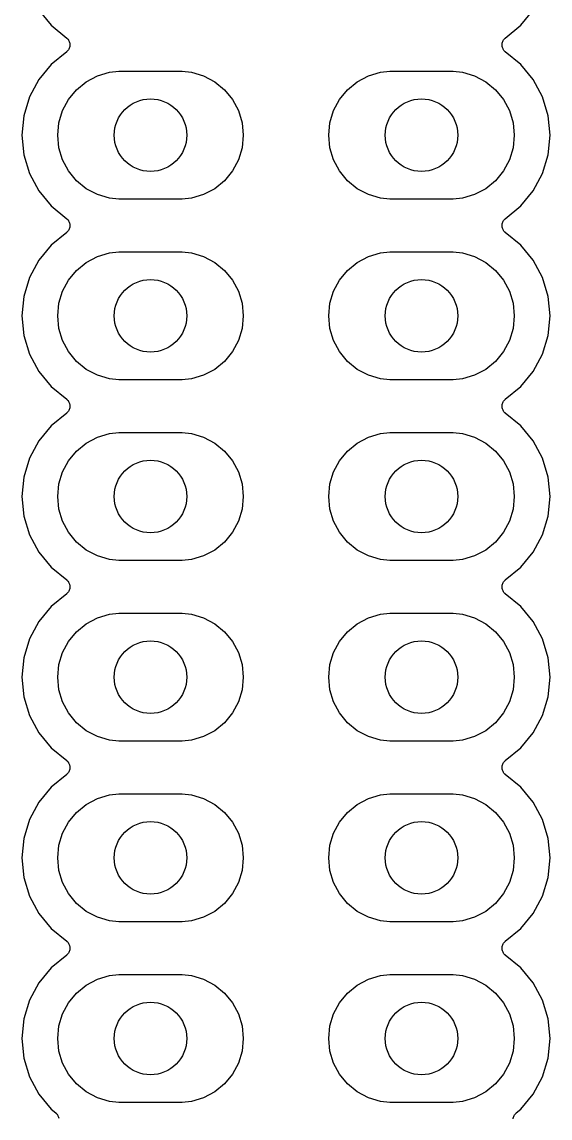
# Model space of a CAD drawing. Extents: x 1.67 to 6.2, y -5.98 to -1.89.
# Drawn here: x 3.482 to 3.775, y -3.111 to -2.504 of the extents above; entities that cross this region are included whole.
import ezdxf

# ---------------------------------------------------------------- set-up
doc = ezdxf.new("R2010")
doc.units = 0
doc.header["$MEASUREMENT"] = 0
doc.layers.add('BLACK', color=7, linetype='CONTINUOUS')

msp = doc.modelspace()

# ---------------------------------------------------------------- linework, layer by layer
at = {"layer": 'BLACK', "linetype": 'CONTINUOUS'}
for p, q in [((3.49174, -2.49754), (3.49863, -2.50593)), ((3.75845, -2.50593), (3.76534, -2.49754)), ((3.49863, -2.50593), (3.5072, -2.51297)), ((3.74988, -2.51297), (3.75845, -2.50593)), ((3.5072, -2.51297), (3.50723, -2.51299)), ((3.50723, -2.51299), (3.50723, -2.51299)), ((3.50723, -2.51299), (3.50723, -2.51299)), ((3.50723, -2.51299), (3.50725, -2.51301)), ((3.50725, -2.51301), (3.50758, -2.51335)), ((3.50758, -2.51335), (3.50791, -2.51368)), ((3.50791, -2.51368), (3.50791, -2.51369)), ((3.50791, -2.51369), (3.50792, -2.5137)), ((3.50792, -2.5137), (3.50818, -2.51409)), ((3.50818, -2.51409), (3.50843, -2.51448)), ((3.50843, -2.51448), (3.50844, -2.51449)), ((3.50844, -2.51449), (3.50845, -2.5145)), ((3.50845, -2.5145), (3.50862, -2.51494)), ((3.50862, -2.51494), (3.5088, -2.51537)), ((3.50888, -2.51776), (3.50879, -2.51821)), ((3.5088, -2.51537), (3.5088, -2.51538)), ((3.5088, -2.51538), (3.50881, -2.5154)), ((3.50881, -2.5154), (3.50889, -2.51585)), ((3.50897, -2.5173), (3.50888, -2.51776)), ((3.50889, -2.51585), (3.50898, -2.51631)), ((3.50898, -2.51727), (3.50897, -2.51729)), ((3.50897, -2.51729), (3.50897, -2.5173)), ((3.50898, -2.51631), (3.50898, -2.51633)), ((3.50898, -2.51633), (3.50898, -2.51634)), ((3.50898, -2.51634), (3.50898, -2.51681)), ((3.50898, -2.51681), (3.50898, -2.51727)), ((3.7481, -2.5172), (3.74811, -2.51673)), ((3.74811, -2.51722), (3.7481, -2.5172)), ((3.74811, -2.51624), (3.74821, -2.51578)), ((3.74811, -2.51626), (3.74811, -2.51624)), ((3.74811, -2.51627), (3.74811, -2.51626)), ((3.74811, -2.51673), (3.74811, -2.51627)), ((3.74811, -2.51723), (3.74811, -2.51722)), ((3.7482, -2.51769), (3.74811, -2.51723)), ((3.74828, -2.51815), (3.7482, -2.51769)), ((3.74821, -2.51578), (3.7483, -2.51533)), ((3.7483, -2.51533), (3.74831, -2.51532)), ((3.74831, -2.5153), (3.74849, -2.51487)), ((3.74831, -2.51532), (3.74831, -2.5153)), ((3.74849, -2.51487), (3.74867, -2.51444)), ((3.74867, -2.51444), (3.74868, -2.51443)), ((3.74868, -2.51442), (3.74895, -2.51403)), ((3.74868, -2.51443), (3.74868, -2.51442)), ((3.74895, -2.51403), (3.74921, -2.51365)), ((3.74921, -2.51365), (3.74922, -2.51364)), ((3.74922, -2.51362), (3.74956, -2.5133)), ((3.74922, -2.51364), (3.74922, -2.51362)), ((3.74956, -2.5133), (3.74988, -2.51297)), ((3.5072, -2.52058), (3.49863, -2.52761)), ((3.50753, -2.52025), (3.5072, -2.52058)), ((3.50786, -2.51992), (3.50753, -2.52025)), ((3.50787, -2.51991), (3.50786, -2.51992)), ((3.50788, -2.5199), (3.50787, -2.51991)), ((3.50814, -2.51951), (3.50788, -2.5199)), ((3.5084, -2.51913), (3.50814, -2.51951)), ((3.50841, -2.51911), (3.5084, -2.51913)), ((3.50842, -2.5191), (3.50841, -2.51911)), ((3.5086, -2.51867), (3.50842, -2.5191)), ((3.50878, -2.51824), (3.5086, -2.51867)), ((3.50879, -2.51821), (3.50878, -2.51823)), ((3.50878, -2.51823), (3.50878, -2.51824)), ((3.74829, -2.51816), (3.74828, -2.51815)), ((3.74829, -2.51818), (3.74829, -2.51816)), ((3.74847, -2.51861), (3.74829, -2.51818)), ((3.74864, -2.51904), (3.74847, -2.51861)), ((3.74865, -2.51905), (3.74864, -2.51904)), ((3.74865, -2.51906), (3.74865, -2.51905)), ((3.74891, -2.51945), (3.74865, -2.51906)), ((3.74916, -2.51984), (3.74891, -2.51945)), ((3.74917, -2.51985), (3.74916, -2.51984)), ((3.74918, -2.51987), (3.74917, -2.51985)), ((3.74951, -2.5202), (3.74918, -2.51987)), ((3.74983, -2.52053), (3.74951, -2.5202)), ((3.74985, -2.52055), (3.74983, -2.52053)), ((3.74986, -2.52055), (3.74985, -2.52055)), ((3.74985, -2.52055), (3.74985, -2.52055)), ((3.74988, -2.52058), (3.74986, -2.52055)), ((3.75845, -2.52761), (3.74988, -2.52058)), ((3.49863, -2.52761), (3.49174, -2.536)), ((3.76534, -2.536), (3.75845, -2.52761)), ((3.49174, -2.536), (3.48663, -2.54558)), ((3.51801, -2.53717), (3.52417, -2.53388)), ((3.52417, -2.53388), (3.53085, -2.53185)), ((3.53085, -2.53185), (3.53605, -2.53134)), ((3.53605, -2.53134), (3.57103, -2.53134)), ((3.57103, -2.53134), (3.57624, -2.53185)), ((3.57624, -2.53185), (3.58292, -2.53388)), ((3.58292, -2.53388), (3.58907, -2.53717)), ((3.66801, -2.53717), (3.67417, -2.53388)), ((3.67417, -2.53388), (3.68085, -2.53185)), ((3.68085, -2.53185), (3.68605, -2.53134)), ((3.68605, -2.53134), (3.72103, -2.53134)), ((3.72103, -2.53134), (3.72624, -2.53185)), ((3.72624, -2.53185), (3.73292, -2.53388)), ((3.73292, -2.53388), (3.73907, -2.53717)), ((3.77046, -2.54558), (3.76534, -2.536)), ((3.50819, -2.54699), (3.51262, -2.5416)), ((3.51262, -2.5416), (3.51801, -2.53717)), ((3.58907, -2.53717), (3.59447, -2.5416)), ((3.59447, -2.5416), (3.5989, -2.54699)), ((3.65819, -2.54699), (3.66262, -2.5416)), ((3.66262, -2.5416), (3.66801, -2.53717)), ((3.73907, -2.53717), (3.74447, -2.5416)), ((3.74447, -2.5416), (3.7489, -2.54699)), ((3.48663, -2.54558), (3.48347, -2.55597)), ((3.5049, -2.55315), (3.50819, -2.54699)), ((3.5989, -2.54699), (3.60219, -2.55315)), ((3.6549, -2.55315), (3.65819, -2.54699)), ((3.7489, -2.54699), (3.75219, -2.55315)), ((3.77361, -2.55597), (3.77046, -2.54558)), ((3.50287, -2.55983), (3.5049, -2.55315)), ((3.60219, -2.55315), (3.60421, -2.55983)), ((3.65287, -2.55983), (3.6549, -2.55315)), ((3.75219, -2.55315), (3.75421, -2.55983)), ((3.48347, -2.55597), (3.48241, -2.56677)), ((3.50219, -2.56677), (3.50287, -2.55983)), ((3.60421, -2.55983), (3.6049, -2.56677)), ((3.65219, -2.56677), (3.65287, -2.55983)), ((3.75421, -2.55983), (3.7549, -2.56677)), ((3.77468, -2.56677), (3.77361, -2.55597)), ((3.48241, -2.56677), (3.48347, -2.57758)), ((3.50287, -2.57372), (3.50219, -2.56677)), ((3.6049, -2.56677), (3.60421, -2.57372)), ((3.65287, -2.57372), (3.65219, -2.56677)), ((3.7549, -2.56677), (3.75421, -2.57372)), ((3.77361, -2.57758), (3.77468, -2.56677)), ((3.48347, -2.57758), (3.48663, -2.58797)), ((3.5049, -2.5804), (3.50287, -2.57372)), ((3.60421, -2.57372), (3.60219, -2.5804)), ((3.6549, -2.5804), (3.65287, -2.57372)), ((3.75421, -2.57372), (3.75219, -2.5804)), ((3.77046, -2.58797), (3.77361, -2.57758)), ((3.50819, -2.58655), (3.5049, -2.5804)), ((3.60219, -2.5804), (3.5989, -2.58655)), ((3.65819, -2.58655), (3.6549, -2.5804)), ((3.75219, -2.5804), (3.7489, -2.58655)), ((3.48663, -2.58797), (3.49174, -2.59754)), ((3.51262, -2.59195), (3.50819, -2.58655)), ((3.5989, -2.58655), (3.59447, -2.59195)), ((3.66262, -2.59195), (3.65819, -2.58655)), ((3.7489, -2.58655), (3.74447, -2.59195)), ((3.76534, -2.59754), (3.77046, -2.58797)), ((3.51801, -2.59638), (3.51262, -2.59195)), ((3.52417, -2.59967), (3.51801, -2.59638)), ((3.58907, -2.59638), (3.58292, -2.59967)), ((3.59447, -2.59195), (3.58907, -2.59638)), ((3.66801, -2.59638), (3.66262, -2.59195)), ((3.67417, -2.59967), (3.66801, -2.59638)), ((3.73907, -2.59638), (3.73292, -2.59967)), ((3.74447, -2.59195), (3.73907, -2.59638)), ((3.49174, -2.59754), (3.49863, -2.60593)), ((3.53085, -2.60169), (3.52417, -2.59967)), ((3.53605, -2.6022), (3.53085, -2.60169)), ((3.57103, -2.6022), (3.53605, -2.6022)), ((3.57624, -2.60169), (3.57103, -2.6022)), ((3.58292, -2.59967), (3.57624, -2.60169)), ((3.68085, -2.60169), (3.67417, -2.59967)), ((3.68605, -2.6022), (3.68085, -2.60169)), ((3.72103, -2.6022), (3.68605, -2.6022)), ((3.72624, -2.60169), (3.72103, -2.6022)), ((3.73292, -2.59967), (3.72624, -2.60169)), ((3.75845, -2.60593), (3.76534, -2.59754)), ((3.49863, -2.60593), (3.5072, -2.61297)), ((3.74988, -2.61297), (3.75845, -2.60593)), ((3.5072, -2.61297), (3.50723, -2.61299)), ((3.50723, -2.61299), (3.50723, -2.61299)), ((3.50723, -2.61299), (3.50723, -2.61299)), ((3.50723, -2.61299), (3.50725, -2.61301)), ((3.50725, -2.61301), (3.50758, -2.61334)), ((3.50758, -2.61334), (3.50791, -2.61368)), ((3.50791, -2.61368), (3.50791, -2.61369)), ((3.50791, -2.61369), (3.50792, -2.6137)), ((3.50792, -2.6137), (3.50818, -2.61409)), ((3.50818, -2.61409), (3.50843, -2.61448)), ((3.50843, -2.61448), (3.50844, -2.61449)), ((3.50844, -2.61449), (3.50845, -2.6145)), ((3.50845, -2.6145), (3.50862, -2.61494)), ((3.50862, -2.61494), (3.5088, -2.61537)), ((3.74831, -2.6153), (3.74849, -2.61487)), ((3.74849, -2.61487), (3.74867, -2.61444)), ((3.74867, -2.61444), (3.74868, -2.61443)), ((3.74868, -2.61442), (3.74895, -2.61403)), ((3.74868, -2.61443), (3.74868, -2.61442)), ((3.74895, -2.61403), (3.74921, -2.61365)), ((3.74921, -2.61365), (3.74922, -2.61364)), ((3.74922, -2.61362), (3.74956, -2.6133)), ((3.74922, -2.61364), (3.74922, -2.61362)), ((3.74956, -2.6133), (3.74988, -2.61297)), ((3.5072, -2.62058), (3.49863, -2.62761)), ((3.50753, -2.62025), (3.5072, -2.62058)), ((3.50786, -2.61992), (3.50753, -2.62025)), ((3.50787, -2.61991), (3.50786, -2.61992)), ((3.50788, -2.6199), (3.50787, -2.61991)), ((3.50814, -2.61951), (3.50788, -2.6199)), ((3.5084, -2.61913), (3.50814, -2.61951)), ((3.50841, -2.61911), (3.5084, -2.61913)), ((3.50842, -2.6191), (3.50841, -2.61911)), ((3.5086, -2.61867), (3.50842, -2.6191)), ((3.50878, -2.61824), (3.5086, -2.61867)), ((3.50879, -2.61821), (3.50878, -2.61823)), ((3.50878, -2.61823), (3.50878, -2.61824)), ((3.50888, -2.61776), (3.50879, -2.61821)), ((3.5088, -2.61537), (3.5088, -2.61538)), ((3.5088, -2.61538), (3.50881, -2.6154)), ((3.50881, -2.6154), (3.50889, -2.61585)), ((3.50897, -2.6173), (3.50888, -2.61776)), ((3.50889, -2.61585), (3.50898, -2.61631)), ((3.50898, -2.61727), (3.50897, -2.61729)), ((3.50897, -2.61729), (3.50897, -2.6173)), ((3.50898, -2.61631), (3.50898, -2.61633)), ((3.50898, -2.61633), (3.50898, -2.61634)), ((3.50898, -2.61634), (3.50898, -2.61681)), ((3.50898, -2.61681), (3.50898, -2.61727)), ((3.7481, -2.6172), (3.74811, -2.61674)), ((3.74811, -2.61722), (3.7481, -2.6172)), ((3.74811, -2.61624), (3.74821, -2.61578)), ((3.74811, -2.61626), (3.74811, -2.61624)), ((3.74811, -2.61627), (3.74811, -2.61626)), ((3.74811, -2.61674), (3.74811, -2.61627)), ((3.74811, -2.61723), (3.74811, -2.61722)), ((3.7482, -2.61769), (3.74811, -2.61723)), ((3.74828, -2.61815), (3.7482, -2.61769)), ((3.74821, -2.61578), (3.7483, -2.61533)), ((3.74829, -2.61816), (3.74828, -2.61815)), ((3.74829, -2.61818), (3.74829, -2.61816)), ((3.74847, -2.61861), (3.74829, -2.61818)), ((3.7483, -2.61533), (3.74831, -2.61532)), ((3.74831, -2.61532), (3.74831, -2.6153)), ((3.74864, -2.61904), (3.74847, -2.61861)), ((3.74865, -2.61905), (3.74864, -2.61904)), ((3.74865, -2.61906), (3.74865, -2.61905)), ((3.74891, -2.61946), (3.74865, -2.61906)), ((3.74916, -2.61984), (3.74891, -2.61946)), ((3.74917, -2.61985), (3.74916, -2.61984)), ((3.74918, -2.61987), (3.74917, -2.61985)), ((3.74951, -2.6202), (3.74918, -2.61987)), ((3.74983, -2.62053), (3.74951, -2.6202)), ((3.74985, -2.62055), (3.74983, -2.62053)), ((3.74986, -2.62055), (3.74985, -2.62055)), ((3.74985, -2.62055), (3.74985, -2.62055)), ((3.74988, -2.62058), (3.74986, -2.62055)), ((3.75845, -2.62761), (3.74988, -2.62058)), ((3.49863, -2.62761), (3.49174, -2.636)), ((3.52417, -2.63388), (3.53085, -2.63185)), ((3.53085, -2.63185), (3.53605, -2.63134)), ((3.53605, -2.63134), (3.57103, -2.63134)), ((3.57103, -2.63134), (3.57624, -2.63185)), ((3.57624, -2.63185), (3.58292, -2.63388)), ((3.67417, -2.63388), (3.68085, -2.63185)), ((3.68085, -2.63185), (3.68605, -2.63134)), ((3.68605, -2.63134), (3.72103, -2.63134)), ((3.72103, -2.63134), (3.72624, -2.63185)), ((3.72624, -2.63185), (3.73292, -2.63388)), ((3.76534, -2.636), (3.75845, -2.62761)), ((3.49174, -2.636), (3.48663, -2.64558)), ((3.51262, -2.6416), (3.51801, -2.63717)), ((3.51801, -2.63717), (3.52417, -2.63388)), ((3.58292, -2.63388), (3.58907, -2.63717)), ((3.58907, -2.63717), (3.59447, -2.6416)), ((3.66262, -2.6416), (3.66801, -2.63717)), ((3.66801, -2.63717), (3.67417, -2.63388)), ((3.73292, -2.63388), (3.73907, -2.63717)), ((3.73907, -2.63717), (3.74447, -2.6416)), ((3.77046, -2.64558), (3.76534, -2.636)), ((3.50819, -2.64699), (3.51262, -2.6416)), ((3.59447, -2.6416), (3.5989, -2.64699)), ((3.65819, -2.64699), (3.66262, -2.6416)), ((3.74447, -2.6416), (3.7489, -2.64699)), ((3.48663, -2.64558), (3.48347, -2.65597)), ((3.5049, -2.65315), (3.50819, -2.64699)), ((3.5989, -2.64699), (3.60219, -2.65315)), ((3.6549, -2.65315), (3.65819, -2.64699)), ((3.7489, -2.64699), (3.75219, -2.65315)), ((3.77361, -2.65597), (3.77046, -2.64558)), ((3.48347, -2.65597), (3.48241, -2.66677)), ((3.50287, -2.65983), (3.5049, -2.65315)), ((3.60219, -2.65315), (3.60421, -2.65983)), ((3.65287, -2.65983), (3.6549, -2.65315)), ((3.75219, -2.65315), (3.75421, -2.65983)), ((3.77468, -2.66677), (3.77361, -2.65597)), ((3.50219, -2.66677), (3.50287, -2.65983)), ((3.60421, -2.65983), (3.6049, -2.66677)), ((3.65219, -2.66677), (3.65287, -2.65983)), ((3.75421, -2.65983), (3.7549, -2.66677)), ((3.48241, -2.66677), (3.48347, -2.67758)), ((3.50287, -2.67372), (3.50219, -2.66677)), ((3.6049, -2.66677), (3.60421, -2.67372)), ((3.65287, -2.67372), (3.65219, -2.66677)), ((3.7549, -2.66677), (3.75421, -2.67372)), ((3.77361, -2.67758), (3.77468, -2.66677)), ((3.5049, -2.6804), (3.50287, -2.67372)), ((3.60421, -2.67372), (3.60219, -2.6804)), ((3.6549, -2.6804), (3.65287, -2.67372)), ((3.75421, -2.67372), (3.75219, -2.6804)), ((3.48347, -2.67758), (3.48663, -2.68797)), ((3.50819, -2.68655), (3.5049, -2.6804)), ((3.60219, -2.6804), (3.5989, -2.68655)), ((3.65819, -2.68655), (3.6549, -2.6804)), ((3.75219, -2.6804), (3.7489, -2.68655)), ((3.77046, -2.68797), (3.77361, -2.67758)), ((3.51262, -2.69195), (3.50819, -2.68655)), ((3.5989, -2.68655), (3.59447, -2.69195)), ((3.66262, -2.69195), (3.65819, -2.68655)), ((3.7489, -2.68655), (3.74447, -2.69195)), ((3.48663, -2.68797), (3.49174, -2.69754)), ((3.51801, -2.69638), (3.51262, -2.69195)), ((3.59447, -2.69195), (3.58907, -2.69638)), ((3.66801, -2.69638), (3.66262, -2.69195)), ((3.74447, -2.69195), (3.73907, -2.69638)), ((3.76534, -2.69754), (3.77046, -2.68797)), ((3.49174, -2.69754), (3.49863, -2.70593)), ((3.52417, -2.69967), (3.51801, -2.69638)), ((3.53085, -2.70169), (3.52417, -2.69967)), ((3.58292, -2.69967), (3.57624, -2.70169)), ((3.58907, -2.69638), (3.58292, -2.69967)), ((3.67417, -2.69967), (3.66801, -2.69638)), ((3.68085, -2.70169), (3.67417, -2.69967)), ((3.73292, -2.69967), (3.72624, -2.70169)), ((3.73907, -2.69638), (3.73292, -2.69967)), ((3.75845, -2.70593), (3.76534, -2.69754)), ((3.49863, -2.70593), (3.5072, -2.71297)), ((3.53605, -2.7022), (3.53085, -2.70169)), ((3.57103, -2.7022), (3.53605, -2.7022)), ((3.57624, -2.70169), (3.57103, -2.7022)), ((3.68605, -2.7022), (3.68085, -2.70169)), ((3.72103, -2.7022), (3.68605, -2.7022)), ((3.72624, -2.70169), (3.72103, -2.7022)), ((3.74988, -2.71297), (3.75845, -2.70593)), ((3.5072, -2.71297), (3.50723, -2.71299)), ((3.50723, -2.71299), (3.50723, -2.71299)), ((3.50723, -2.71299), (3.50723, -2.71299)), ((3.50723, -2.71299), (3.50725, -2.71301)), ((3.50725, -2.71301), (3.50758, -2.71335)), ((3.50758, -2.71335), (3.50791, -2.71368)), ((3.50791, -2.71368), (3.50791, -2.71369)), ((3.50791, -2.71369), (3.50792, -2.7137)), ((3.50792, -2.7137), (3.50818, -2.71409)), ((3.50818, -2.71409), (3.50843, -2.71448)), ((3.50843, -2.71448), (3.50844, -2.71449)), ((3.50844, -2.71449), (3.50845, -2.7145)), ((3.50845, -2.7145), (3.50862, -2.71494)), ((3.50862, -2.71494), (3.5088, -2.71537)), ((3.50879, -2.71821), (3.50878, -2.71823)), ((3.50878, -2.71823), (3.50878, -2.71824)), ((3.50888, -2.71776), (3.50879, -2.71821)), ((3.5088, -2.71537), (3.5088, -2.71538)), ((3.5088, -2.71538), (3.50881, -2.7154)), ((3.50881, -2.7154), (3.50889, -2.71585)), ((3.50897, -2.7173), (3.50888, -2.71776)), ((3.50889, -2.71585), (3.50898, -2.71631)), ((3.50898, -2.71727), (3.50897, -2.71729)), ((3.50897, -2.71729), (3.50897, -2.7173)), ((3.50898, -2.71631), (3.50898, -2.71633)), ((3.50898, -2.71633), (3.50898, -2.71634)), ((3.50898, -2.71634), (3.50898, -2.71681)), ((3.50898, -2.71681), (3.50898, -2.71727)), ((3.7481, -2.7172), (3.74811, -2.71674)), ((3.74811, -2.71722), (3.7481, -2.7172)), ((3.74811, -2.71624), (3.74821, -2.71578)), ((3.74811, -2.71626), (3.74811, -2.71624)), ((3.74811, -2.71627), (3.74811, -2.71626)), ((3.74811, -2.71674), (3.74811, -2.71627)), ((3.74811, -2.71723), (3.74811, -2.71722)), ((3.7482, -2.71769), (3.74811, -2.71723)), ((3.74828, -2.71815), (3.7482, -2.71769)), ((3.74821, -2.71578), (3.7483, -2.71533)), ((3.74829, -2.71816), (3.74828, -2.71815)), ((3.74829, -2.71818), (3.74829, -2.71816)), ((3.74847, -2.71861), (3.74829, -2.71818)), ((3.7483, -2.71533), (3.74831, -2.71532)), ((3.74831, -2.7153), (3.74849, -2.71487)), ((3.74831, -2.71532), (3.74831, -2.7153)), ((3.74849, -2.71487), (3.74867, -2.71444)), ((3.74867, -2.71444), (3.74868, -2.71443)), ((3.74868, -2.71442), (3.74895, -2.71403)), ((3.74868, -2.71443), (3.74868, -2.71442)), ((3.74895, -2.71403), (3.74921, -2.71365)), ((3.74921, -2.71365), (3.74922, -2.71364)), ((3.74922, -2.71362), (3.74956, -2.7133)), ((3.74922, -2.71364), (3.74922, -2.71362)), ((3.74956, -2.7133), (3.74988, -2.71297)), ((3.5072, -2.72058), (3.49863, -2.72761)), ((3.50753, -2.72025), (3.5072, -2.72058)), ((3.50786, -2.71992), (3.50753, -2.72025)), ((3.50787, -2.71991), (3.50786, -2.71992)), ((3.50788, -2.7199), (3.50787, -2.71991)), ((3.50814, -2.71951), (3.50788, -2.7199)), ((3.5084, -2.71913), (3.50814, -2.71951)), ((3.50841, -2.71911), (3.5084, -2.71913)), ((3.50842, -2.7191), (3.50841, -2.71911)), ((3.5086, -2.71867), (3.50842, -2.7191)), ((3.50878, -2.71824), (3.5086, -2.71867)), ((3.74864, -2.71904), (3.74847, -2.71861)), ((3.74865, -2.71905), (3.74864, -2.71904)), ((3.74865, -2.71906), (3.74865, -2.71905)), ((3.74891, -2.71946), (3.74865, -2.71906)), ((3.74916, -2.71984), (3.74891, -2.71946)), ((3.74917, -2.71985), (3.74916, -2.71984)), ((3.74918, -2.71987), (3.74917, -2.71985)), ((3.74951, -2.7202), (3.74918, -2.71987)), ((3.74983, -2.72053), (3.74951, -2.7202)), ((3.74985, -2.72055), (3.74983, -2.72053)), ((3.74986, -2.72055), (3.74985, -2.72055)), ((3.74985, -2.72055), (3.74985, -2.72055)), ((3.74988, -2.72058), (3.74986, -2.72055)), ((3.75845, -2.72761), (3.74988, -2.72058)), ((3.49863, -2.72761), (3.49174, -2.736)), ((3.76534, -2.736), (3.75845, -2.72761)), ((3.49174, -2.736), (3.48663, -2.74558)), ((3.51801, -2.73717), (3.52417, -2.73388)), ((3.52417, -2.73388), (3.53085, -2.73185)), ((3.53085, -2.73185), (3.53605, -2.73134)), ((3.53605, -2.73134), (3.57103, -2.73134)), ((3.57103, -2.73134), (3.57624, -2.73185)), ((3.57624, -2.73185), (3.58292, -2.73388)), ((3.58292, -2.73388), (3.58907, -2.73717)), ((3.66801, -2.73717), (3.67417, -2.73388)), ((3.67417, -2.73388), (3.68085, -2.73185)), ((3.68085, -2.73185), (3.68605, -2.73134)), ((3.68605, -2.73134), (3.72103, -2.73134)), ((3.72103, -2.73134), (3.72624, -2.73185)), ((3.72624, -2.73185), (3.73292, -2.73388)), ((3.73292, -2.73388), (3.73907, -2.73717)), ((3.77046, -2.74558), (3.76534, -2.736)), ((3.50819, -2.74699), (3.51262, -2.7416)), ((3.51262, -2.7416), (3.51801, -2.73717)), ((3.58907, -2.73717), (3.59447, -2.7416)), ((3.59447, -2.7416), (3.5989, -2.74699)), ((3.65819, -2.74699), (3.66262, -2.7416)), ((3.66262, -2.7416), (3.66801, -2.73717)), ((3.73907, -2.73717), (3.74447, -2.7416)), ((3.74447, -2.7416), (3.7489, -2.74699)), ((3.48663, -2.74558), (3.48347, -2.75597)), ((3.5049, -2.75315), (3.50819, -2.74699)), ((3.5989, -2.74699), (3.60219, -2.75315)), ((3.6549, -2.75315), (3.65819, -2.74699)), ((3.7489, -2.74699), (3.75219, -2.75315)), ((3.77361, -2.75597), (3.77046, -2.74558)), ((3.50287, -2.75983), (3.5049, -2.75315)), ((3.60219, -2.75315), (3.60421, -2.75983)), ((3.65287, -2.75983), (3.6549, -2.75315)), ((3.75219, -2.75315), (3.75421, -2.75983)), ((3.48347, -2.75597), (3.48241, -2.76677)), ((3.50219, -2.76677), (3.50287, -2.75983)), ((3.60421, -2.75983), (3.6049, -2.76677)), ((3.65219, -2.76677), (3.65287, -2.75983)), ((3.75421, -2.75983), (3.7549, -2.76677)), ((3.77468, -2.76677), (3.77361, -2.75597)), ((3.48241, -2.76677), (3.48347, -2.77758)), ((3.50287, -2.77372), (3.50219, -2.76677)), ((3.6049, -2.76677), (3.60421, -2.77372)), ((3.65287, -2.77372), (3.65219, -2.76677)), ((3.7549, -2.76677), (3.75421, -2.77372)), ((3.77361, -2.77758), (3.77468, -2.76677)), ((3.48347, -2.77758), (3.48663, -2.78797)), ((3.5049, -2.7804), (3.50287, -2.77372)), ((3.60421, -2.77372), (3.60219, -2.7804)), ((3.6549, -2.7804), (3.65287, -2.77372)), ((3.75421, -2.77372), (3.75219, -2.7804)), ((3.77046, -2.78797), (3.77361, -2.77758)), ((3.50819, -2.78655), (3.5049, -2.7804)), ((3.60219, -2.7804), (3.5989, -2.78655)), ((3.65819, -2.78655), (3.6549, -2.7804)), ((3.75219, -2.7804), (3.7489, -2.78655)), ((3.48663, -2.78797), (3.49174, -2.79754)), ((3.51262, -2.79195), (3.50819, -2.78655)), ((3.5989, -2.78655), (3.59447, -2.79195)), ((3.66262, -2.79195), (3.65819, -2.78655)), ((3.7489, -2.78655), (3.74447, -2.79195)), ((3.76534, -2.79754), (3.77046, -2.78797)), ((3.51801, -2.79638), (3.51262, -2.79195)), ((3.52417, -2.79967), (3.51801, -2.79638)), ((3.58907, -2.79638), (3.58292, -2.79967)), ((3.59447, -2.79195), (3.58907, -2.79638)), ((3.66801, -2.79638), (3.66262, -2.79195)), ((3.67417, -2.79967), (3.66801, -2.79638)), ((3.73907, -2.79638), (3.73292, -2.79967)), ((3.74447, -2.79195), (3.73907, -2.79638)), ((3.49174, -2.79754), (3.49863, -2.80593)), ((3.53085, -2.80169), (3.52417, -2.79967)), ((3.53605, -2.8022), (3.53085, -2.80169)), ((3.57103, -2.8022), (3.53605, -2.8022)), ((3.57624, -2.80169), (3.57103, -2.8022)), ((3.58292, -2.79967), (3.57624, -2.80169)), ((3.68085, -2.80169), (3.67417, -2.79967)), ((3.68605, -2.8022), (3.68085, -2.80169)), ((3.72103, -2.8022), (3.68605, -2.8022)), ((3.72624, -2.80169), (3.72103, -2.8022)), ((3.73292, -2.79967), (3.72624, -2.80169)), ((3.75845, -2.80593), (3.76534, -2.79754)), ((3.49863, -2.80593), (3.5072, -2.81297)), ((3.74988, -2.81297), (3.75845, -2.80593)), ((3.5072, -2.81297), (3.50723, -2.81299)), ((3.50723, -2.81299), (3.50723, -2.81299)), ((3.50723, -2.81299), (3.50723, -2.81299)), ((3.50723, -2.81299), (3.50725, -2.81301)), ((3.50725, -2.81301), (3.50758, -2.81335)), ((3.50758, -2.81335), (3.50791, -2.81368)), ((3.50791, -2.81368), (3.50791, -2.81369)), ((3.50791, -2.81369), (3.50792, -2.8137)), ((3.50792, -2.8137), (3.50818, -2.81409)), ((3.50818, -2.81409), (3.50843, -2.81448)), ((3.50843, -2.81448), (3.50844, -2.81449)), ((3.50844, -2.81449), (3.50845, -2.81451)), ((3.50845, -2.81451), (3.50862, -2.81494)), ((3.50862, -2.81494), (3.5088, -2.81537)), ((3.74831, -2.8153), (3.74849, -2.81487)), ((3.74831, -2.81532), (3.74831, -2.8153)), ((3.74849, -2.81487), (3.74867, -2.81444)), ((3.74867, -2.81444), (3.74868, -2.81443)), ((3.74868, -2.81442), (3.74895, -2.81403)), ((3.74868, -2.81443), (3.74868, -2.81442)), ((3.74895, -2.81403), (3.74921, -2.81365)), ((3.74921, -2.81365), (3.74922, -2.81364)), ((3.74922, -2.81362), (3.74956, -2.8133)), ((3.74922, -2.81364), (3.74922, -2.81362)), ((3.74956, -2.8133), (3.74988, -2.81297)), ((3.5072, -2.82058), (3.49863, -2.82761)), ((3.50753, -2.82025), (3.5072, -2.82058)), ((3.50786, -2.81992), (3.50753, -2.82025)), ((3.50787, -2.81991), (3.50786, -2.81992)), ((3.50788, -2.8199), (3.50787, -2.81991)), ((3.50814, -2.81951), (3.50788, -2.8199)), ((3.5084, -2.81913), (3.50814, -2.81951)), ((3.50841, -2.81911), (3.5084, -2.81913)), ((3.50842, -2.8191), (3.50841, -2.81911)), ((3.5086, -2.81867), (3.50842, -2.8191)), ((3.50878, -2.81824), (3.5086, -2.81867)), ((3.50879, -2.81821), (3.50878, -2.81823)), ((3.50878, -2.81823), (3.50878, -2.81824)), ((3.50888, -2.81776), (3.50879, -2.81821)), ((3.5088, -2.81537), (3.5088, -2.81538)), ((3.5088, -2.81538), (3.50881, -2.8154)), ((3.50881, -2.8154), (3.50889, -2.81585)), ((3.50897, -2.8173), (3.50888, -2.81776)), ((3.50889, -2.81585), (3.50898, -2.81631)), ((3.50898, -2.81727), (3.50897, -2.81729)), ((3.50897, -2.81729), (3.50897, -2.8173)), ((3.50898, -2.81631), (3.50898, -2.81633)), ((3.50898, -2.81633), (3.50898, -2.81634)), ((3.50898, -2.81634), (3.50898, -2.81681)), ((3.50898, -2.81681), (3.50898, -2.81727)), ((3.7481, -2.8172), (3.74811, -2.81674)), ((3.74811, -2.81722), (3.7481, -2.8172)), ((3.74811, -2.81624), (3.74821, -2.81578)), ((3.74811, -2.81626), (3.74811, -2.81624)), ((3.74811, -2.81627), (3.74811, -2.81626)), ((3.74811, -2.81674), (3.74811, -2.81627)), ((3.74811, -2.81723), (3.74811, -2.81722)), ((3.7482, -2.81769), (3.74811, -2.81723)), ((3.74828, -2.81815), (3.7482, -2.81769)), ((3.74821, -2.81578), (3.7483, -2.81533)), ((3.74829, -2.81816), (3.74828, -2.81815)), ((3.74829, -2.81818), (3.74829, -2.81816)), ((3.74847, -2.81861), (3.74829, -2.81818)), ((3.7483, -2.81533), (3.74831, -2.81532)), ((3.74864, -2.81904), (3.74847, -2.81861)), ((3.74865, -2.81905), (3.74864, -2.81904)), ((3.74865, -2.81906), (3.74865, -2.81905)), ((3.74891, -2.81946), (3.74865, -2.81906)), ((3.74916, -2.81984), (3.74891, -2.81946)), ((3.74917, -2.81985), (3.74916, -2.81984)), ((3.74918, -2.81987), (3.74917, -2.81985)), ((3.74951, -2.8202), (3.74918, -2.81987)), ((3.74983, -2.82053), (3.74951, -2.8202)), ((3.74985, -2.82055), (3.74983, -2.82053)), ((3.74986, -2.82055), (3.74985, -2.82055)), ((3.74985, -2.82055), (3.74985, -2.82055)), ((3.74988, -2.82058), (3.74986, -2.82055)), ((3.75845, -2.82761), (3.74988, -2.82058)), ((3.49863, -2.82761), (3.49174, -2.836)), ((3.52417, -2.83388), (3.53085, -2.83185)), ((3.53085, -2.83185), (3.53605, -2.83134)), ((3.53605, -2.83134), (3.57103, -2.83134)), ((3.57103, -2.83134), (3.57624, -2.83185)), ((3.57624, -2.83185), (3.58292, -2.83388)), ((3.67417, -2.83388), (3.68085, -2.83185)), ((3.68085, -2.83185), (3.68605, -2.83134)), ((3.68605, -2.83134), (3.72103, -2.83134)), ((3.72103, -2.83134), (3.72624, -2.83185)), ((3.72624, -2.83185), (3.73292, -2.83388)), ((3.76534, -2.836), (3.75845, -2.82761)), ((3.49174, -2.836), (3.48663, -2.84558)), ((3.51262, -2.8416), (3.51801, -2.83717)), ((3.51801, -2.83717), (3.52417, -2.83388)), ((3.58292, -2.83388), (3.58907, -2.83717)), ((3.58907, -2.83717), (3.59447, -2.8416)), ((3.66262, -2.8416), (3.66801, -2.83717)), ((3.66801, -2.83717), (3.67417, -2.83388)), ((3.73292, -2.83388), (3.73907, -2.83717)), ((3.73907, -2.83717), (3.74447, -2.8416)), ((3.77046, -2.84558), (3.76534, -2.836)), ((3.48663, -2.84558), (3.48347, -2.85597)), ((3.50819, -2.84699), (3.51262, -2.8416)), ((3.59447, -2.8416), (3.5989, -2.84699)), ((3.65819, -2.84699), (3.66262, -2.8416)), ((3.74447, -2.8416), (3.7489, -2.84699)), ((3.77361, -2.85597), (3.77046, -2.84558)), ((3.5049, -2.85315), (3.50819, -2.84699)), ((3.5989, -2.84699), (3.60219, -2.85315)), ((3.6549, -2.85315), (3.65819, -2.84699)), ((3.7489, -2.84699), (3.75219, -2.85315)), ((3.48347, -2.85597), (3.48241, -2.86677)), ((3.50287, -2.85983), (3.5049, -2.85315)), ((3.60219, -2.85315), (3.60421, -2.85983)), ((3.65287, -2.85983), (3.6549, -2.85315)), ((3.75219, -2.85315), (3.75421, -2.85983)), ((3.77468, -2.86677), (3.77361, -2.85597)), ((3.50219, -2.86677), (3.50287, -2.85983)), ((3.60421, -2.85983), (3.6049, -2.86677)), ((3.65219, -2.86677), (3.65287, -2.85983)), ((3.75421, -2.85983), (3.7549, -2.86677)), ((3.48241, -2.86677), (3.48347, -2.87758)), ((3.50287, -2.87372), (3.50219, -2.86677)), ((3.6049, -2.86677), (3.60421, -2.87372)), ((3.65287, -2.87372), (3.65219, -2.86677)), ((3.7549, -2.86677), (3.75421, -2.87372)), ((3.77361, -2.87758), (3.77468, -2.86677)), ((3.5049, -2.8804), (3.50287, -2.87372)), ((3.60421, -2.87372), (3.60219, -2.8804)), ((3.6549, -2.8804), (3.65287, -2.87372)), ((3.75421, -2.87372), (3.75219, -2.8804)), ((3.48347, -2.87758), (3.48663, -2.88797)), ((3.50819, -2.88655), (3.5049, -2.8804)), ((3.60219, -2.8804), (3.5989, -2.88655)), ((3.65819, -2.88655), (3.6549, -2.8804)), ((3.75219, -2.8804), (3.7489, -2.88655)), ((3.77046, -2.88797), (3.77361, -2.87758)), ((3.48663, -2.88797), (3.49174, -2.89754)), ((3.51262, -2.89195), (3.50819, -2.88655)), ((3.5989, -2.88655), (3.59447, -2.89195)), ((3.66262, -2.89195), (3.65819, -2.88655)), ((3.7489, -2.88655), (3.74447, -2.89195)), ((3.76534, -2.89754), (3.77046, -2.88797)), ((3.51801, -2.89638), (3.51262, -2.89195)), ((3.59447, -2.89195), (3.58907, -2.89638)), ((3.66801, -2.89638), (3.66262, -2.89195)), ((3.74447, -2.89195), (3.73907, -2.89638)), ((3.49174, -2.89754), (3.49863, -2.90593)), ((3.52417, -2.89967), (3.51801, -2.89638)), ((3.53085, -2.90169), (3.52417, -2.89967)), ((3.58292, -2.89967), (3.57624, -2.90169)), ((3.58907, -2.89638), (3.58292, -2.89967)), ((3.67417, -2.89967), (3.66801, -2.89638)), ((3.68085, -2.90169), (3.67417, -2.89967)), ((3.73292, -2.89967), (3.72624, -2.90169)), ((3.73907, -2.89638), (3.73292, -2.89967)), ((3.75845, -2.90593), (3.76534, -2.89754)), ((3.49863, -2.90593), (3.5072, -2.91297)), ((3.53605, -2.9022), (3.53085, -2.90169)), ((3.57103, -2.9022), (3.53605, -2.9022)), ((3.57624, -2.90169), (3.57103, -2.9022)), ((3.68605, -2.9022), (3.68085, -2.90169)), ((3.72103, -2.9022), (3.68605, -2.9022)), ((3.72624, -2.90169), (3.72103, -2.9022)), ((3.74988, -2.91297), (3.75845, -2.90593)), ((3.5072, -2.91297), (3.50723, -2.91299)), ((3.50723, -2.91299), (3.50723, -2.91299)), ((3.50723, -2.91299), (3.50723, -2.91299)), ((3.50723, -2.91299), (3.50725, -2.91301)), ((3.50725, -2.91301), (3.50758, -2.91335)), ((3.50758, -2.91335), (3.50791, -2.91368)), ((3.50791, -2.91368), (3.50791, -2.91369)), ((3.50791, -2.91369), (3.50792, -2.9137)), ((3.50792, -2.9137), (3.50818, -2.91409)), ((3.50818, -2.91409), (3.50843, -2.91448)), ((3.50843, -2.91448), (3.50844, -2.91449)), ((3.50844, -2.91449), (3.50845, -2.91451)), ((3.50845, -2.91451), (3.50862, -2.91494)), ((3.50878, -2.91824), (3.5086, -2.91867)), ((3.50862, -2.91494), (3.5088, -2.91537)), ((3.50879, -2.91821), (3.50878, -2.91823)), ((3.50878, -2.91823), (3.50878, -2.91824)), ((3.50888, -2.91776), (3.50879, -2.91821)), ((3.5088, -2.91537), (3.5088, -2.91538)), ((3.5088, -2.91538), (3.50881, -2.9154)), ((3.50881, -2.9154), (3.50889, -2.91585)), ((3.50897, -2.9173), (3.50888, -2.91776)), ((3.50889, -2.91585), (3.50898, -2.91631)), ((3.50898, -2.91727), (3.50897, -2.91729)), ((3.50897, -2.91729), (3.50897, -2.9173)), ((3.50898, -2.91631), (3.50898, -2.91633)), ((3.50898, -2.91633), (3.50898, -2.91634)), ((3.50898, -2.91634), (3.50898, -2.91681)), ((3.50898, -2.91681), (3.50898, -2.91727)), ((3.7481, -2.9172), (3.74811, -2.91674)), ((3.74811, -2.91722), (3.7481, -2.9172)), ((3.74811, -2.91624), (3.74821, -2.91578)), ((3.74811, -2.91626), (3.74811, -2.91624)), ((3.74811, -2.91627), (3.74811, -2.91626)), ((3.74811, -2.91674), (3.74811, -2.91627)), ((3.74811, -2.91723), (3.74811, -2.91722)), ((3.7482, -2.91769), (3.74811, -2.91723)), ((3.74828, -2.91815), (3.7482, -2.91769)), ((3.74821, -2.91578), (3.7483, -2.91533)), ((3.74829, -2.91816), (3.74828, -2.91815)), ((3.74829, -2.91818), (3.74829, -2.91816)), ((3.74847, -2.91861), (3.74829, -2.91818)), ((3.7483, -2.91533), (3.74831, -2.91532)), ((3.74831, -2.9153), (3.74849, -2.91487)), ((3.74831, -2.91532), (3.74831, -2.9153)), ((3.74849, -2.91487), (3.74867, -2.91444)), ((3.74867, -2.91444), (3.74868, -2.91443)), ((3.74868, -2.91442), (3.74895, -2.91403)), ((3.74868, -2.91443), (3.74868, -2.91442)), ((3.74895, -2.91403), (3.74921, -2.91365)), ((3.74921, -2.91365), (3.74922, -2.91364)), ((3.74922, -2.91362), (3.74956, -2.9133)), ((3.74922, -2.91364), (3.74922, -2.91362)), ((3.74956, -2.9133), (3.74988, -2.91297)), ((3.5072, -2.92058), (3.49863, -2.92761)), ((3.50753, -2.92025), (3.5072, -2.92058)), ((3.50786, -2.91992), (3.50753, -2.92025)), ((3.50787, -2.91991), (3.50786, -2.91992)), ((3.50788, -2.9199), (3.50787, -2.91991)), ((3.50814, -2.91951), (3.50788, -2.9199)), ((3.5084, -2.91913), (3.50814, -2.91951)), ((3.50841, -2.91911), (3.5084, -2.91913)), ((3.50842, -2.9191), (3.50841, -2.91911)), ((3.5086, -2.91867), (3.50842, -2.9191)), ((3.74864, -2.91904), (3.74847, -2.91861)), ((3.74865, -2.91905), (3.74864, -2.91904)), ((3.74865, -2.91906), (3.74865, -2.91905)), ((3.74891, -2.91946), (3.74865, -2.91906)), ((3.74916, -2.91984), (3.74891, -2.91946)), ((3.74917, -2.91985), (3.74916, -2.91984)), ((3.74918, -2.91987), (3.74917, -2.91985)), ((3.74951, -2.9202), (3.74918, -2.91987)), ((3.74983, -2.92053), (3.74951, -2.9202)), ((3.74985, -2.92055), (3.74983, -2.92053)), ((3.74986, -2.92055), (3.74985, -2.92055)), ((3.74985, -2.92055), (3.74985, -2.92055)), ((3.74988, -2.92058), (3.74986, -2.92055)), ((3.75845, -2.92761), (3.74988, -2.92058)), ((3.49863, -2.92761), (3.49174, -2.936)), ((3.76534, -2.936), (3.75845, -2.92761)), ((3.49174, -2.936), (3.48663, -2.94558)), ((3.51801, -2.93717), (3.52417, -2.93388)), ((3.52417, -2.93388), (3.53085, -2.93185)), ((3.53085, -2.93185), (3.53605, -2.93134)), ((3.53605, -2.93134), (3.57103, -2.93134)), ((3.57103, -2.93134), (3.57624, -2.93185)), ((3.57624, -2.93185), (3.58292, -2.93388)), ((3.58292, -2.93388), (3.58907, -2.93717)), ((3.66801, -2.93717), (3.67417, -2.93388)), ((3.67417, -2.93388), (3.68085, -2.93185)), ((3.68085, -2.93185), (3.68605, -2.93134)), ((3.68605, -2.93134), (3.72103, -2.93134)), ((3.72103, -2.93134), (3.72624, -2.93185)), ((3.72624, -2.93185), (3.73292, -2.93388)), ((3.73292, -2.93388), (3.73907, -2.93717)), ((3.77046, -2.94558), (3.76534, -2.936)), ((3.50819, -2.94699), (3.51262, -2.9416)), ((3.51262, -2.9416), (3.51801, -2.93717)), ((3.58907, -2.93717), (3.59447, -2.9416)), ((3.59447, -2.9416), (3.5989, -2.94699)), ((3.65819, -2.94699), (3.66262, -2.9416)), ((3.66262, -2.9416), (3.66801, -2.93717)), ((3.73907, -2.93717), (3.74447, -2.9416)), ((3.74447, -2.9416), (3.7489, -2.94699)), ((3.48663, -2.94558), (3.48347, -2.95597)), ((3.5049, -2.95315), (3.50819, -2.94699)), ((3.5989, -2.94699), (3.60219, -2.95315)), ((3.6549, -2.95315), (3.65819, -2.94699)), ((3.7489, -2.94699), (3.75219, -2.95315)), ((3.77361, -2.95597), (3.77046, -2.94558)), ((3.50287, -2.95983), (3.5049, -2.95315)), ((3.60219, -2.95315), (3.60421, -2.95983)), ((3.65287, -2.95983), (3.6549, -2.95315)), ((3.75219, -2.95315), (3.75421, -2.95983)), ((3.48347, -2.95597), (3.48241, -2.96677)), ((3.50219, -2.96677), (3.50287, -2.95983)), ((3.60421, -2.95983), (3.6049, -2.96677)), ((3.65219, -2.96677), (3.65287, -2.95983)), ((3.75421, -2.95983), (3.7549, -2.96677)), ((3.77468, -2.96677), (3.77361, -2.95597)), ((3.48241, -2.96677), (3.48347, -2.97758)), ((3.50287, -2.97372), (3.50219, -2.96677)), ((3.6049, -2.96677), (3.60421, -2.97372)), ((3.65287, -2.97372), (3.65219, -2.96677)), ((3.7549, -2.96677), (3.75421, -2.97372)), ((3.77361, -2.97758), (3.77468, -2.96677)), ((3.48347, -2.97758), (3.48663, -2.98797)), ((3.5049, -2.9804), (3.50287, -2.97372)), ((3.60421, -2.97372), (3.60219, -2.9804)), ((3.6549, -2.9804), (3.65287, -2.97372)), ((3.75421, -2.97372), (3.75219, -2.9804)), ((3.77046, -2.98797), (3.77361, -2.97758)), ((3.50819, -2.98655), (3.5049, -2.9804)), ((3.60219, -2.9804), (3.5989, -2.98655)), ((3.65819, -2.98655), (3.6549, -2.9804)), ((3.75219, -2.9804), (3.7489, -2.98655)), ((3.48663, -2.98797), (3.49174, -2.99754)), ((3.51262, -2.99195), (3.50819, -2.98655)), ((3.5989, -2.98655), (3.59447, -2.99195)), ((3.66262, -2.99195), (3.65819, -2.98655)), ((3.7489, -2.98655), (3.74447, -2.99195)), ((3.76534, -2.99754), (3.77046, -2.98797)), ((3.51801, -2.99638), (3.51262, -2.99195)), ((3.52417, -2.99967), (3.51801, -2.99638)), ((3.58907, -2.99638), (3.58292, -2.99967)), ((3.59447, -2.99195), (3.58907, -2.99638)), ((3.66801, -2.99638), (3.66262, -2.99195)), ((3.67417, -2.99967), (3.66801, -2.99638)), ((3.73907, -2.99638), (3.73292, -2.99967)), ((3.74447, -2.99195), (3.73907, -2.99638)), ((3.49174, -2.99754), (3.49863, -3.00593)), ((3.53085, -3.00169), (3.52417, -2.99967)), ((3.53605, -3.0022), (3.53085, -3.00169)), ((3.57103, -3.0022), (3.53605, -3.0022)), ((3.57624, -3.00169), (3.57103, -3.0022)), ((3.58292, -2.99967), (3.57624, -3.00169)), ((3.68085, -3.00169), (3.67417, -2.99967)), ((3.68605, -3.0022), (3.68085, -3.00169)), ((3.72103, -3.0022), (3.68605, -3.0022)), ((3.72624, -3.00169), (3.72103, -3.0022)), ((3.73292, -2.99967), (3.72624, -3.00169)), ((3.75845, -3.00593), (3.76534, -2.99754)), ((3.49863, -3.00593), (3.5072, -3.01297)), ((3.74988, -3.01297), (3.75845, -3.00593)), ((3.5072, -3.01297), (3.50723, -3.01299)), ((3.50723, -3.01299), (3.50723, -3.01299)), ((3.50723, -3.01299), (3.50723, -3.01299)), ((3.50723, -3.01299), (3.50725, -3.01301)), ((3.50725, -3.01301), (3.50758, -3.01335)), ((3.50758, -3.01335), (3.50791, -3.01368)), ((3.50791, -3.01368), (3.50791, -3.01369)), ((3.50791, -3.01369), (3.50792, -3.0137)), ((3.50792, -3.0137), (3.50818, -3.01409)), ((3.50818, -3.01409), (3.50843, -3.01448)), ((3.50843, -3.01448), (3.50844, -3.01449)), ((3.50844, -3.01449), (3.50845, -3.0145)), ((3.50845, -3.0145), (3.50862, -3.01494)), ((3.50862, -3.01494), (3.5088, -3.01537)), ((3.5088, -3.01537), (3.5088, -3.01538)), ((3.5088, -3.01538), (3.50881, -3.0154)), ((3.50881, -3.0154), (3.50889, -3.01585)), ((3.74821, -3.01578), (3.7483, -3.01533)), ((3.7483, -3.01533), (3.74831, -3.01532)), ((3.74831, -3.0153), (3.74849, -3.01487)), ((3.74831, -3.01532), (3.74831, -3.0153)), ((3.74849, -3.01487), (3.74867, -3.01444)), ((3.74867, -3.01444), (3.74868, -3.01443)), ((3.74868, -3.01442), (3.74895, -3.01403)), ((3.74868, -3.01443), (3.74868, -3.01442)), ((3.74895, -3.01403), (3.74921, -3.01365)), ((3.74921, -3.01365), (3.74922, -3.01364)), ((3.74922, -3.01362), (3.74956, -3.0133)), ((3.74922, -3.01364), (3.74922, -3.01362)), ((3.74956, -3.0133), (3.74988, -3.01297)), ((3.5072, -3.02058), (3.49863, -3.02761)), ((3.50753, -3.02025), (3.5072, -3.02058)), ((3.50786, -3.01992), (3.50753, -3.02025)), ((3.50787, -3.01991), (3.50786, -3.01992)), ((3.50788, -3.0199), (3.50787, -3.01991)), ((3.50814, -3.01951), (3.50788, -3.0199)), ((3.5084, -3.01913), (3.50814, -3.01951)), ((3.50841, -3.01911), (3.5084, -3.01913)), ((3.50842, -3.0191), (3.50841, -3.01911)), ((3.5086, -3.01867), (3.50842, -3.0191)), ((3.50878, -3.01824), (3.5086, -3.01867)), ((3.50879, -3.01821), (3.50878, -3.01823)), ((3.50878, -3.01823), (3.50878, -3.01824)), ((3.50888, -3.01776), (3.50879, -3.01821)), ((3.50897, -3.0173), (3.50888, -3.01776)), ((3.50889, -3.01585), (3.50898, -3.01631)), ((3.50898, -3.01727), (3.50897, -3.01729)), ((3.50897, -3.01729), (3.50897, -3.0173)), ((3.50898, -3.01631), (3.50898, -3.01633)), ((3.50898, -3.01633), (3.50898, -3.01634)), ((3.50898, -3.01634), (3.50898, -3.0168)), ((3.50898, -3.0168), (3.50898, -3.01727)), ((3.7481, -3.0172), (3.74811, -3.01674)), ((3.74811, -3.01722), (3.7481, -3.0172)), ((3.74811, -3.01624), (3.74821, -3.01578)), ((3.74811, -3.01626), (3.74811, -3.01624)), ((3.74811, -3.01627), (3.74811, -3.01626)), ((3.74811, -3.01674), (3.74811, -3.01627)), ((3.74811, -3.01723), (3.74811, -3.01722)), ((3.7482, -3.01769), (3.74811, -3.01723)), ((3.74828, -3.01815), (3.7482, -3.01769)), ((3.74829, -3.01816), (3.74828, -3.01815)), ((3.74829, -3.01818), (3.74829, -3.01816)), ((3.74847, -3.01861), (3.74829, -3.01818)), ((3.74864, -3.01904), (3.74847, -3.01861)), ((3.74865, -3.01905), (3.74864, -3.01904)), ((3.74865, -3.01906), (3.74865, -3.01905)), ((3.74891, -3.01946), (3.74865, -3.01906)), ((3.74916, -3.01984), (3.74891, -3.01946)), ((3.74917, -3.01985), (3.74916, -3.01984)), ((3.74918, -3.01987), (3.74917, -3.01985)), ((3.74951, -3.0202), (3.74918, -3.01987)), ((3.74983, -3.02053), (3.74951, -3.0202)), ((3.74985, -3.02055), (3.74983, -3.02053)), ((3.74986, -3.02055), (3.74985, -3.02055)), ((3.74985, -3.02055), (3.74985, -3.02055)), ((3.74988, -3.02058), (3.74986, -3.02055)), ((3.75845, -3.02761), (3.74988, -3.02058)), ((3.49863, -3.02761), (3.49174, -3.036)), ((3.76534, -3.036), (3.75845, -3.02761)), ((3.52417, -3.03388), (3.53085, -3.03185)), ((3.53085, -3.03185), (3.53605, -3.03134)), ((3.53605, -3.03134), (3.57103, -3.03134)), ((3.57103, -3.03134), (3.57624, -3.03185)), ((3.57624, -3.03185), (3.58292, -3.03388)), ((3.67417, -3.03388), (3.68085, -3.03185)), ((3.68085, -3.03185), (3.68605, -3.03134)), ((3.68605, -3.03134), (3.72103, -3.03134)), ((3.72103, -3.03134), (3.72624, -3.03185)), ((3.72624, -3.03185), (3.73292, -3.03388)), ((3.49174, -3.036), (3.48663, -3.04558)), ((3.51262, -3.0416), (3.51801, -3.03717)), ((3.51801, -3.03717), (3.52417, -3.03388)), ((3.58292, -3.03388), (3.58907, -3.03717)), ((3.58907, -3.03717), (3.59447, -3.0416)), ((3.66262, -3.0416), (3.66801, -3.03717)), ((3.66801, -3.03717), (3.67417, -3.03388)), ((3.73292, -3.03388), (3.73907, -3.03717)), ((3.73907, -3.03717), (3.74447, -3.0416)), ((3.77046, -3.04558), (3.76534, -3.036)), ((3.48663, -3.04558), (3.48347, -3.05597)), ((3.50819, -3.04699), (3.51262, -3.0416)), ((3.59447, -3.0416), (3.5989, -3.04699)), ((3.65819, -3.04699), (3.66262, -3.0416)), ((3.74447, -3.0416), (3.7489, -3.04699)), ((3.77361, -3.05597), (3.77046, -3.04558)), ((3.5049, -3.05315), (3.50819, -3.04699)), ((3.5989, -3.04699), (3.60219, -3.05315)), ((3.6549, -3.05315), (3.65819, -3.04699)), ((3.7489, -3.04699), (3.75219, -3.05315)), ((3.48347, -3.05597), (3.48241, -3.06677)), ((3.50287, -3.05983), (3.5049, -3.05315)), ((3.60219, -3.05315), (3.60421, -3.05983)), ((3.65287, -3.05983), (3.6549, -3.05315)), ((3.75219, -3.05315), (3.75421, -3.05983)), ((3.77468, -3.06677), (3.77361, -3.05597)), ((3.50219, -3.06677), (3.50287, -3.05983)), ((3.60421, -3.05983), (3.6049, -3.06677)), ((3.65219, -3.06677), (3.65287, -3.05983)), ((3.75421, -3.05983), (3.7549, -3.06677)), ((3.48241, -3.06677), (3.48347, -3.07758)), ((3.50287, -3.07372), (3.50219, -3.06677)), ((3.6049, -3.06677), (3.60421, -3.07372)), ((3.65287, -3.07372), (3.65219, -3.06677)), ((3.7549, -3.06677), (3.75421, -3.07372)), ((3.77361, -3.07758), (3.77468, -3.06677)), ((3.5049, -3.0804), (3.50287, -3.07372)), ((3.60421, -3.07372), (3.60219, -3.0804)), ((3.6549, -3.0804), (3.65287, -3.07372)), ((3.75421, -3.07372), (3.75219, -3.0804)), ((3.48347, -3.07758), (3.48663, -3.08797)), ((3.50819, -3.08655), (3.5049, -3.0804)), ((3.60219, -3.0804), (3.5989, -3.08655)), ((3.65819, -3.08655), (3.6549, -3.0804)), ((3.75219, -3.0804), (3.7489, -3.08655)), ((3.77046, -3.08797), (3.77361, -3.07758)), ((3.48663, -3.08797), (3.49174, -3.09754)), ((3.51262, -3.09195), (3.50819, -3.08655)), ((3.5989, -3.08655), (3.59447, -3.09195)), ((3.66262, -3.09195), (3.65819, -3.08655)), ((3.7489, -3.08655), (3.74447, -3.09195)), ((3.76534, -3.09754), (3.77046, -3.08797)), ((3.51801, -3.09638), (3.51262, -3.09195)), ((3.59447, -3.09195), (3.58907, -3.09638)), ((3.66801, -3.09638), (3.66262, -3.09195)), ((3.74447, -3.09195), (3.73907, -3.09638)), ((3.49174, -3.09754), (3.49863, -3.10593)), ((3.52417, -3.09967), (3.51801, -3.09638)), ((3.53085, -3.10169), (3.52417, -3.09967)), ((3.58292, -3.09967), (3.57624, -3.10169)), ((3.58907, -3.09638), (3.58292, -3.09967)), ((3.67417, -3.09967), (3.66801, -3.09638)), ((3.68085, -3.10169), (3.67417, -3.09967)), ((3.73292, -3.09967), (3.72624, -3.10169)), ((3.73907, -3.09638), (3.73292, -3.09967)), ((3.75845, -3.10593), (3.76534, -3.09754)), ((3.49863, -3.10593), (3.50111, -3.10797)), ((3.53605, -3.1022), (3.53085, -3.10169)), ((3.57103, -3.1022), (3.53605, -3.1022)), ((3.57624, -3.10169), (3.57103, -3.1022)), ((3.68605, -3.1022), (3.68085, -3.10169)), ((3.72103, -3.1022), (3.68605, -3.1022)), ((3.72624, -3.10169), (3.72103, -3.1022)), ((3.75598, -3.10797), (3.75845, -3.10593)), ((3.50111, -3.10797), (3.50114, -3.10799)), ((3.50114, -3.10799), (3.50114, -3.10799)), ((3.50114, -3.10799), (3.50114, -3.10799)), ((3.50114, -3.10799), (3.50116, -3.10801)), ((3.50116, -3.10801), (3.50148, -3.10834)), ((3.50148, -3.10834), (3.50181, -3.10868)), ((3.50181, -3.10868), (3.50182, -3.10869)), ((3.50182, -3.10869), (3.50183, -3.1087)), ((3.50183, -3.1087), (3.50208, -3.10909)), ((3.50208, -3.10909), (3.50234, -3.10948)), ((3.50234, -3.10948), (3.50235, -3.10949)), ((3.50235, -3.10949), (3.50236, -3.1095)), ((3.50236, -3.1095), (3.50253, -3.10994)), ((3.50253, -3.10994), (3.5027, -3.11037)), ((3.5027, -3.11037), (3.50271, -3.11038)), ((3.50271, -3.11038), (3.50271, -3.1104)), ((3.50271, -3.1104), (3.5028, -3.11085)), ((3.75421, -3.11124), (3.7543, -3.11078)), ((3.7543, -3.11078), (3.75439, -3.11033)), ((3.75439, -3.11033), (3.7544, -3.11032)), ((3.7544, -3.1103), (3.75458, -3.10988)), ((3.7544, -3.11032), (3.7544, -3.1103)), ((3.75458, -3.10988), (3.75476, -3.10944)), ((3.75476, -3.10944), (3.75477, -3.10943)), ((3.75477, -3.10943), (3.75478, -3.10942)), ((3.75478, -3.10942), (3.75504, -3.10903)), ((3.75504, -3.10903), (3.7553, -3.10865)), ((3.7553, -3.10865), (3.75531, -3.10864)), ((3.75531, -3.10864), (3.75532, -3.10862)), ((3.75532, -3.10862), (3.75565, -3.1083)), ((3.75565, -3.1083), (3.75598, -3.10797))]:
    msp.add_line(p, q, dxfattribs=at)
at = {"layer": 'BLACK'}
for centre in [(3.55354, -2.56677), (3.70354, -2.56677), (3.55354, -2.66677), (3.70354, -2.66677), (3.55354, -2.76677), (3.70354, -2.76677), (3.55354, -2.86677), (3.70354, -2.86677), (3.55354, -2.96677), (3.70354, -2.96677), (3.55354, -3.06677), (3.70354, -3.06677)]:
    msp.add_circle(centre, 0.02008, dxfattribs=at)

doc.saveas('drawing.dxf')
